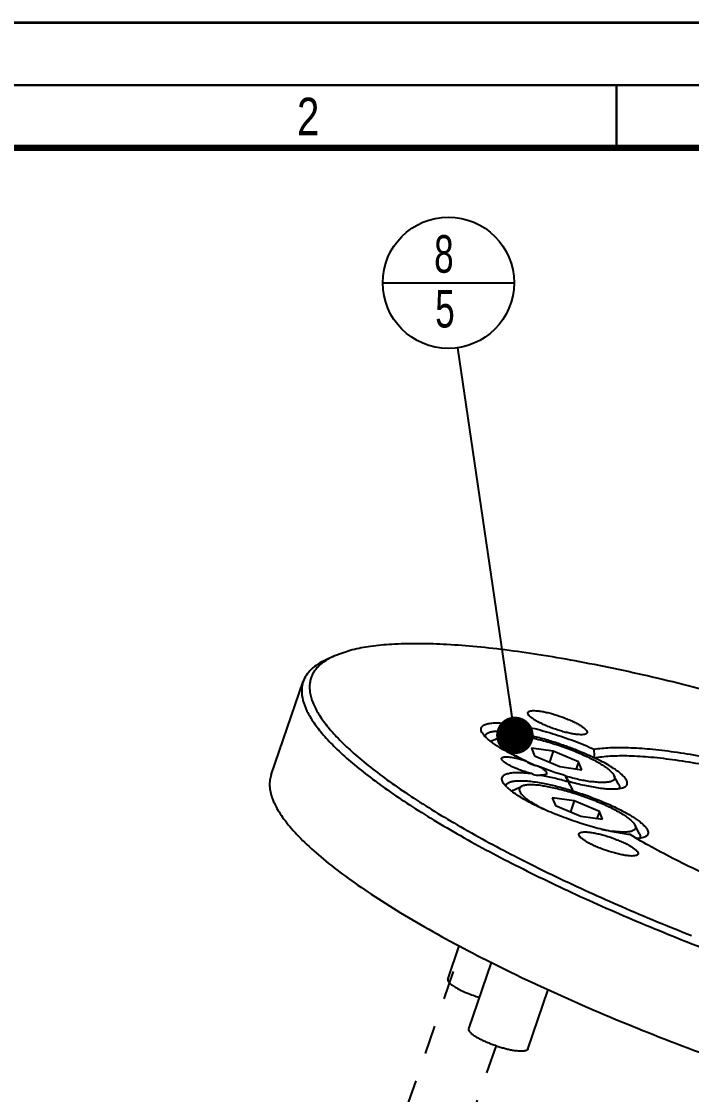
# Model space of a CAD drawing. Header units: millimetres. Extents: x 0 to 420, y 0 to 297.
# Drawn here: x 72.9 to 126.5, y 211.3 to 297.1 of the extents above; entities that cross this region are included whole.
import ezdxf

# ---------------------------------------------------------------- set-up
doc = ezdxf.new("R2010")
doc.units = ezdxf.units.MM
doc.header["$LTSCALE"] = 23.1
doc.linetypes.add('DASHED', pattern=[0.2, 0.1, -0.1])
doc.layers.get('0').update_dxf_attribs({"linetype": 'CONTINUOUS'})
doc.layers.add('3_ALL_AXES', color=7, linetype='CONTINUOUS')
doc.layers.add('AXIS', color=7, linetype='CONTINUOUS')
doc.styles.get("Standard").update_dxf_attribs({"font": 'txt', "width": 0.8})
doc.styles.add('TEXTSTYLE_4', font='txt', dxfattribs={"width": 0.7})
doc.dimstyles.get("Standard").update_dxf_attribs({"dimtxt": 3, "dimasz": 3, "dimexe": 2, "dimexo": 2, "dimtad": 1, "dimdsep": 46, "dimtxsty": 'STANDARD', "dimblk": '_FILLED', "dimblk1": '_FILLED', "dimblk2": '_FILLED', "dimcen": 0.09, "dimadec": 0, "dimazin": 0, "dimtol": 1, "dimtp": 0.01, "dimtm": 0.01, "dimtfac": 1, "dimtofl": 0, "dimtmove": 0, "dimatfit": 3, "dimldrblk": '_FILLED', "dimfxl": 1, "dimtolj": 1, "dimarcsym": 0})

# ---------------------------------------------------------------- blocks, each defined once
blk = doc.blocks.new('_FILLED')
at = {"color": 0, "linetype": 'BYBLOCK'}
blk.add_solid([(0, 0), (-1, 0.167), (-1, -0.167)], dxfattribs=at)
blk = doc.blocks.new('BOM BALLOON 40_BL14', base_point=(107.051, 276.198))
at = {"color": 2, "linetype": 'CONTINUOUS'}
blk.add_line((101.801, 276.198), (112.301, 276.198), dxfattribs=at)
blk.add_circle((107.051, 276.198), 5.25, dxfattribs=at)
at = {"color": 2, "linetype": 'CONTINUOUS', "style": 'TEXTSTYLE_4', "width": 0.7}
for s, p in [('8', (105.911, 277.003)), ('5', (105.997, 272.62))]:
    blk.add_text(s, height=3, dxfattribs=at).set_placement(p)

msp = doc.modelspace()

# ---------------------------------------------------------------- linework, layer by layer
at = {"color": 7, "linetype": 'CONTINUOUS'}
for p, q in [((99.359, 246.824), (97.885, 246.326)), ((97.886, 246.325), (97.275, 246.045)), ((110.533, 239.56), (111.267, 239.895)), ((113.688, 238.979), (113.948, 238.361)), ((115.441, 238.732), (113.688, 238.979)), ((115.441, 238.732), (115.138, 237.849)), ((117.455, 237.866), (115.441, 238.732)), ((113.948, 238.361), (115.961, 237.496)), ((117.455, 237.866), (117.265, 237.312)), ((117.715, 237.248), (117.455, 237.866)), ((115.961, 237.496), (117.715, 237.248)), ((116.619, 236.296), (116.598, 236.336)), ((116.682, 236.334), (116.658, 236.372)), ((116.693, 236.315), (116.682, 236.334)), ((120.667, 236.081), (120.295, 236.795)), ((112.204, 235.59), (112.937, 235.925)), ((115.358, 235.009), (115.618, 234.391)), ((117.111, 234.762), (115.358, 235.009)), ((115.618, 234.391), (117.632, 233.526)), ((117.111, 234.762), (116.808, 233.88)), ((119.125, 233.897), (117.111, 234.762)), ((117.632, 233.526), (119.385, 233.279)), ((119.125, 233.897), (118.935, 233.342)), ((119.385, 233.279), (119.125, 233.897)), ((122.338, 232.111), (121.965, 232.826)), ((107.003, 220.476), (107.922, 223.152)), ((108.673, 216.506), (110.496, 221.817)), ((113.402, 214.883), (115.039, 219.651))]:
    msp.add_line(p, q, dxfattribs=at)
at = {"color": 4, "linetype": 'DASHED'}
for p, q in [((99.212, 197.07), (108.129, 223.044)), ((110.859, 215.173), (97.979, 177.658))]:
    msp.add_line(p, q, dxfattribs=at)
at = {"color": 7, "linetype": 'CONTINUOUS'}
for points, const_width in [([(420, 297), (0, 297)], 0.199), ([(415, 292), (5, 292)], 0.199), ([(120.5, 287), (120.5, 292)], 0.199), ([(410, 287), (24, 287)], 0.499)]:
    msp.add_lwpolyline(points, dxfattribs=dict(at, const_width=const_width))
for centre, radius, start, end in [((110.278, 239.873), 0.3, 161.09666, 173.00942), ((66.3, 235.318), 52.526, 3.14212, 3.89595), ((120.96, 254.159), 17.958, 245.14645, 247.2064), ((178.12, 268.442), 69.395, 207.59603, 208.06619), ((111.946, 235.904), 0.298, 161.06589, 171.08192), ((192.714, 276.343), 85.99, 208.13656, 208.31893), ((120.459, 235.862), 0.269, 335.43203, 341.05335), ((122.129, 231.892), 0.269, 335.4915, 341.05359), ((171.726, 345.833), 129.866, 242.78094, 244.44182)]:
    msp.add_arc(centre, radius, start, end, dxfattribs=at)
for points, knots in [([(179.879, 218.175), (179.691, 218.537), (179.205, 219.283), (178.271, 220.384), (177.079, 221.547), (175.638, 222.766), (173.954, 224.034), (172.039, 225.342), (169.904, 226.682), (167.563, 228.046), (165.03, 229.423), (161.343, 231.307), (156.379, 233.622), (150.073, 236.26), (143.461, 238.745), (136.712, 241.012), (130.003, 243.002), (123.507, 244.665), (118.293, 245.767), (114.355, 246.443), (111.629, 246.831), (109.076, 247.112), (106.712, 247.284), (104.552, 247.345), (102.61, 247.295), (100.898, 247.136), (99.842, 246.944), (99.359, 246.824)], [0, 0, 0, 0, 0.013961, 0.030387, 0.049378, 0.070944, 0.095036, 0.121562, 0.150398, 0.181394, 0.214378, 0.24916, 0.323281, 0.401975, 0.483313, 0.565284, 0.64586, 0.723052, 0.794977, 0.828424, 0.859927, 0.889311, 0.91642, 0.941122, 0.963318, 0.982949, 1, 1, 1, 1]), ([(97.277, 246.046), (97.048, 245.942), (96.627, 245.718), (96.086, 245.305), (95.681, 244.835), (95.503, 244.48), (95.441, 244.299)], [0, 0, 0, 0, 0.289978, 0.547392, 0.780356, 1, 1, 1, 1]), ([(97.284, 246.003), (97.047, 245.854), (96.72, 245.603), (96.377, 245.199), (96.183, 244.884), (96.045, 244.548), (95.965, 244.194), (95.942, 243.82), (95.989, 243.282), (96.205, 242.557), (96.675, 241.66), (97.361, 240.707), (98.258, 239.701), (99.363, 238.644), (100.672, 237.542), (102.178, 236.401), (103.873, 235.227), (105.749, 234.025), (108.559, 232.346), (110.784, 231.141), (112.326, 230.347)], [0, 0, 0, 0, 0.034339, 0.04996, 0.064915, 0.079555, 0.094252, 0.109374, 0.125261, 0.16036, 0.201298, 0.249035, 0.304062, 0.36657, 0.436561, 0.513895, 0.598339, 0.689575, 0.78723, 1, 1, 1, 1]), ([(97.886, 246.325), (97.833, 246.301), (97.627, 246.203), (97.427, 246.093), (97.284, 246.003)], [0, 0, 0, 0, 0.260659, 1, 1, 1, 1]), ([(95.441, 244.299), (95.402, 244.186), (95.342, 243.949), (95.297, 243.441), (95.398, 242.745), (95.741, 241.877), (96.3, 240.953), (97.073, 239.974), (98.056, 238.942), (99.245, 237.863), (100.635, 236.74), (102.219, 235.58), (103.989, 234.389), (105.936, 233.174), (108.834, 231.481), (112.826, 229.361), (118.015, 226.883), (123.618, 224.46), (129.519, 222.141), (135.595, 219.977), (141.721, 218.011), (147.767, 216.284), (153.61, 214.833), (159.126, 213.686), (162.696, 213.11), (164.405, 212.885)], [0, 0, 0, 0, 0.004603, 0.009321, 0.019491, 0.031207, 0.044887, 0.060763, 0.078945, 0.099466, 0.12231, 0.14742, 0.174715, 0.204088, 0.235417, 0.30337, 0.377317, 0.455838, 0.537393, 0.620371, 0.703125, 0.784014, 0.861442, 0.933899, 1, 1, 1, 1]), ([(109.995, 239.97), (110.004, 239.996), (110.031, 240.048), (110.093, 240.115), (110.176, 240.174), (110.325, 240.244), (110.566, 240.304), (110.915, 240.339), (111.335, 240.339), (111.822, 240.304), (112.369, 240.235), (112.751, 240.169), (112.95, 240.131)], [0, 0, 0, 0, 0.026981, 0.055892, 0.088305, 0.125287, 0.215243, 0.328397, 0.464865, 0.623573, 0.802743, 1, 1, 1, 1]), ([(110.533, 239.56), (110.524, 239.555), (110.488, 239.538), (110.454, 239.518), (110.43, 239.5)], [0, 0, 0, 0, 0.265429, 1, 1, 1, 1]), ([(111.266, 239.895), (111.232, 239.879), (111.171, 239.845), (111.109, 239.785), (111.077, 239.732), (111.061, 239.691), (111.053, 239.647), (111.053, 239.583), (111.075, 239.495), (111.129, 239.387), (111.213, 239.27), (111.325, 239.147), (111.465, 239.017), (111.632, 238.881), (111.826, 238.74), (112.129, 238.539), (112.565, 238.284), (112.936, 238.093), (113.135, 237.997)], [0, 0, 0, 0, 0.036726, 0.068062, 0.082528, 0.096698, 0.11102, 0.125921, 0.158842, 0.197775, 0.243949, 0.297961, 0.360012, 0.430069, 0.507924, 0.593262, 0.784613, 1, 1, 1, 1]), ([(112.916, 239.931), (112.735, 239.956), (112.473, 239.986), (112.136, 240.005), (111.915, 240.006), (111.718, 239.997), (111.544, 239.976), (111.395, 239.944), (111.306, 239.913), (111.266, 239.895)], [0, 0, 0, 0, 0.328759, 0.474622, 0.607201, 0.726079, 0.831048, 0.922168, 1, 1, 1, 1]), ([(112.916, 239.931), (113.084, 239.907), (113.432, 239.849), (113.968, 239.738), (114.532, 239.6), (115.117, 239.438), (115.71, 239.254), (116.304, 239.052), (116.888, 238.834), (117.453, 238.605), (117.988, 238.367), (118.486, 238.126), (118.938, 237.885), (119.337, 237.648), (119.63, 237.451), (119.832, 237.297), (119.96, 237.189), (120.071, 237.085), (120.164, 236.986), (120.239, 236.891), (120.279, 236.827), (120.295, 236.795)], [0, 0, 0, 0, 0.06232, 0.129867, 0.201588, 0.276393, 0.353107, 0.430523, 0.507423, 0.582596, 0.654867, 0.723114, 0.786299, 0.843492, 0.893904, 0.916374, 0.936942, 0.955575, 0.972267, 0.987049, 1, 1, 1, 1]), ([(112.95, 240.131), (113.282, 240.068), (113.968, 239.915), (114.645, 239.73), (114.994, 239.627)], [0, 0, 0, 0, 0.481922, 1, 1, 1, 1]), ([(114.994, 239.627), (115.323, 239.53), (115.977, 239.322), (116.94, 238.977), (117.865, 238.604), (118.46, 238.335), (118.746, 238.197)], [0, 0, 0, 0, 0.255778, 0.5125, 0.762926, 1, 1, 1, 1]), ([(118.704, 238.887), (119.12, 238.953), (120.038, 239.033), (121.532, 239.03), (123.244, 238.913), (125.15, 238.683), (127.227, 238.343), (130.268, 237.732), (132.594, 237.145), (134.174, 236.705)], [0, 0, 0, 0, 0.080401, 0.175661, 0.285119, 0.407735, 0.542177, 0.686879, 1, 1, 1, 1]), ([(118.746, 238.197), (118.941, 238.234), (119.356, 238.295), (120.275, 238.373), (121.583, 238.383), (123.326, 238.271), (125.281, 238.037), (127.42, 237.684), (129.713, 237.217), (132.126, 236.641), (133.764, 236.199), (134.598, 235.961)], [0, 0, 0, 0, 0.036995, 0.077964, 0.171626, 0.280337, 0.40299, 0.538113, 0.683957, 0.838647, 1, 1, 1, 1]), ([(121.344, 236.073), (121.354, 236.102), (121.365, 236.164), (121.354, 236.264), (121.316, 236.37), (121.227, 236.532), (121.044, 236.747), (120.747, 237.012), (120.36, 237.296), (119.89, 237.594), (119.345, 237.9), (118.953, 238.097), (118.746, 238.197)], [0, 0, 0, 0, 0.025744, 0.053618, 0.085285, 0.121838, 0.2118, 0.325759, 0.46341, 0.62325, 0.803127, 1, 1, 1, 1]), ([(111.665, 236), (111.674, 236.026), (111.701, 236.078), (111.763, 236.146), (111.846, 236.204), (111.995, 236.274), (112.237, 236.335), (112.585, 236.369), (113.005, 236.37), (113.493, 236.335), (114.039, 236.265), (114.421, 236.2), (114.62, 236.161)], [0, 0, 0, 0, 0.026981, 0.055892, 0.088305, 0.125286, 0.215241, 0.328394, 0.464863, 0.623572, 0.802742, 1, 1, 1, 1]), ([(114.62, 236.161), (114.952, 236.098), (115.638, 235.946), (116.315, 235.761), (116.664, 235.658)], [0, 0, 0, 0, 0.48192, 1, 1, 1, 1]), ([(116.598, 236.336), (116.578, 236.374), (116.505, 236.52), (116.446, 236.672), (116.412, 236.787)], [0, 0, 0, 0, 0.265325, 1, 1, 1, 1]), ([(116.658, 236.372), (116.617, 236.44), (116.534, 236.578), (116.453, 236.717), (116.413, 236.787)], [0, 0, 0, 0, 0.495559, 1, 1, 1, 1]), ([(116.434, 236.75), (116.616, 236.698), (116.975, 236.601), (117.503, 236.475), (118.004, 236.372), (118.329, 236.319), (118.487, 236.296)], [0, 0, 0, 0, 0.270325, 0.52939, 0.773749, 1, 1, 1, 1]), ([(116.693, 236.316), (117.106, 236.2), (117.892, 236.002), (118.856, 235.82), (119.551, 235.736), (119.999, 235.705), (120.39, 235.703), (120.631, 235.724), (120.74, 235.741)], [0, 0, 0, 0, 0.312879, 0.591908, 0.714569, 0.824103, 0.919469, 1, 1, 1, 1]), ([(116.762, 236.072), (116.755, 236.093), (116.728, 236.173), (116.706, 236.254), (116.693, 236.316)], [0, 0, 0, 0, 0.258139, 1, 1, 1, 1]), ([(120.295, 236.795), (120.31, 236.767), (120.334, 236.712), (120.352, 236.628), (120.347, 236.549), (120.32, 236.478), (120.27, 236.416), (120.199, 236.363), (120.109, 236.318), (119.999, 236.282), (119.87, 236.254), (119.722, 236.234), (119.556, 236.223), (119.301, 236.22), (118.941, 236.239), (118.645, 236.274), (118.487, 236.296)], [0, 0, 0, 0, 0.043043, 0.080545, 0.114381, 0.14713, 0.181638, 0.220331, 0.264905, 0.316384, 0.375335, 0.442027, 0.516507, 0.598706, 0.785482, 1, 1, 1, 1]), ([(120.667, 236.081), (120.682, 236.053), (120.705, 236), (120.727, 235.92), (120.73, 235.844), (120.721, 235.796), (120.713, 235.774)], [0, 0, 0, 0, 0.289894, 0.547314, 0.780307, 1, 1, 1, 1]), ([(120.74, 235.741), (120.818, 235.753), (120.958, 235.782), (121.142, 235.853), (121.276, 235.947), (121.33, 236.031), (121.344, 236.073)], [0, 0, 0, 0, 0.328134, 0.596271, 0.813699, 1, 1, 1, 1]), ([(112.204, 235.59), (112.195, 235.586), (112.164, 235.571), (112.133, 235.553), (112.112, 235.539)], [0, 0, 0, 0, 0.263451, 1, 1, 1, 1]), ([(112.937, 235.925), (112.903, 235.91), (112.843, 235.876), (112.782, 235.819), (112.749, 235.767), (112.733, 235.727), (112.724, 235.684), (112.722, 235.623), (112.74, 235.538), (112.79, 235.433), (112.868, 235.32), (112.973, 235.201), (113.104, 235.075), (113.262, 234.943), (113.445, 234.807), (113.733, 234.611), (114.148, 234.363), (114.503, 234.177), (114.692, 234.082)], [0, 0, 0, 0, 0.037487, 0.06956, 0.084352, 0.0988, 0.113339, 0.12839, 0.161408, 0.200221, 0.246121, 0.299764, 0.361393, 0.431018, 0.508463, 0.59345, 0.784397, 1, 1, 1, 1]), ([(114.586, 235.961), (114.405, 235.987), (114.143, 236.017), (113.806, 236.035), (113.586, 236.037), (113.388, 236.027), (113.214, 236.006), (113.065, 235.974), (112.976, 235.943), (112.937, 235.925)], [0, 0, 0, 0, 0.328759, 0.474622, 0.607201, 0.726079, 0.831048, 0.922168, 1, 1, 1, 1]), ([(114.586, 235.961), (114.754, 235.938), (115.102, 235.88), (115.638, 235.768), (116.203, 235.63), (116.787, 235.468), (117.381, 235.284), (117.974, 235.082), (118.558, 234.864), (119.123, 234.635), (119.658, 234.398), (120.156, 234.157), (120.608, 233.916), (121.007, 233.679), (121.301, 233.481), (121.502, 233.327), (121.631, 233.219), (121.741, 233.116), (121.834, 233.016), (121.909, 232.921), (121.949, 232.857), (121.965, 232.826)], [0, 0, 0, 0, 0.06232, 0.129867, 0.201588, 0.276393, 0.353107, 0.430523, 0.507423, 0.582596, 0.654867, 0.723114, 0.786299, 0.843492, 0.893904, 0.916374, 0.936942, 0.955575, 0.972267, 0.987049, 1, 1, 1, 1]), ([(116.664, 235.658), (116.723, 235.64), (116.839, 235.604), (116.956, 235.57), (117.015, 235.551)], [0, 0, 0, 0, 0.498726, 1, 1, 1, 1]), ([(117.015, 235.551), (117.42, 235.425), (118.22, 235.156), (119.372, 234.707), (120.434, 234.231), (121.234, 233.815), (121.791, 233.481), (122.141, 233.247), (122.437, 233.023), (122.677, 232.811), (122.857, 232.613), (122.978, 232.429), (123.038, 232.259), (123.03, 232.149), (123.015, 232.104)], [0, 0, 0, 0, 0.178396, 0.353895, 0.519005, 0.666758, 0.732229, 0.791233, 0.843283, 0.888036, 0.925398, 0.955635, 0.979741, 1, 1, 1, 1]), ([(121.965, 232.826), (121.98, 232.797), (122.004, 232.742), (122.022, 232.658), (122.017, 232.58), (121.99, 232.508), (121.94, 232.446), (121.869, 232.393), (121.779, 232.348), (121.669, 232.312), (121.54, 232.284), (121.393, 232.265), (121.227, 232.254), (120.971, 232.25), (120.611, 232.27), (120.315, 232.304), (120.157, 232.327)], [0, 0, 0, 0, 0.043043, 0.080545, 0.114381, 0.14713, 0.181638, 0.220331, 0.264905, 0.316384, 0.375335, 0.442027, 0.516507, 0.598706, 0.785482, 1, 1, 1, 1]), ([(119.259, 232.489), (119.413, 232.456), (119.711, 232.396), (120.012, 232.347), (120.157, 232.327)], [0, 0, 0, 0, 0.518183, 1, 1, 1, 1]), ([(139.342, 224.42), (137.667, 224.941), (134.378, 226.058), (130.389, 227.64), (127.366, 228.989), (125.276, 229.998), (123.355, 231.009), (122.148, 231.706), (121.579, 232.054)], [0, 0, 0, 0, 0.271682, 0.537472, 0.664028, 0.784239, 0.896688, 1, 1, 1, 1]), ([(122.412, 231.772), (122.39, 231.768), (122.295, 231.755), (122.199, 231.746), (122.126, 231.742)], [0, 0, 0, 0, 0.234435, 1, 1, 1, 1]), ([(122.338, 232.111), (122.352, 232.084), (122.376, 232.03), (122.397, 231.95), (122.401, 231.874), (122.391, 231.827), (122.383, 231.805)], [0, 0, 0, 0, 0.289894, 0.547314, 0.780307, 1, 1, 1, 1]), ([(123.015, 232.104), (123, 232.061), (122.946, 231.977), (122.812, 231.883), (122.63, 231.813), (122.49, 231.784), (122.412, 231.772)], [0, 0, 0, 0, 0.186449, 0.403979, 0.67206, 1, 1, 1, 1]), ([(115.698, 228.674), (117.426, 227.847), (121, 226.222), (124.627, 224.722), (126.496, 223.983)], [0, 0, 0, 0, 0.488046, 1, 1, 1, 1]), ([(107.003, 220.476), (107, 220.466), (106.995, 220.446), (106.996, 220.414), (107.004, 220.38), (107.025, 220.329), (107.07, 220.261), (107.147, 220.178), (107.249, 220.088), (107.374, 219.994), (107.523, 219.896), (107.692, 219.794), (107.881, 219.692), (108.163, 219.551), (108.546, 219.38), (109.032, 219.193), (109.368, 219.08), (109.539, 219.028)], [0, 0, 0, 0, 0.009895, 0.020324, 0.031742, 0.044486, 0.074764, 0.112208, 0.15709, 0.209287, 0.268455, 0.334081, 0.405537, 0.482095, 0.647225, 0.822406, 1, 1, 1, 1]), ([(108.673, 216.506), (108.669, 216.493), (108.664, 216.465), (108.67, 216.421), (108.689, 216.373), (108.719, 216.322), (108.761, 216.269), (108.815, 216.212), (108.879, 216.153), (108.985, 216.067), (109.144, 215.956), (109.364, 215.823), (109.619, 215.686), (109.902, 215.55), (110.208, 215.417), (110.531, 215.288), (110.865, 215.168), (111.201, 215.059), (111.535, 214.962), (111.858, 214.88), (112.164, 214.814), (112.363, 214.781), (112.459, 214.767)], [0, 0, 0, 0, 0.009291, 0.019445, 0.031118, 0.044726, 0.060502, 0.078554, 0.098923, 0.121591, 0.173584, 0.233838, 0.301345, 0.374882, 0.453066, 0.534401, 0.617312, 0.700191, 0.781428, 0.859445, 0.932775, 1, 1, 1, 1]), ([(113.402, 214.883), (113.399, 214.873), (113.39, 214.855), (113.37, 214.83), (113.343, 214.808), (113.296, 214.781), (113.22, 214.755), (113.109, 214.736), (112.976, 214.728), (112.821, 214.73), (112.646, 214.743), (112.523, 214.758), (112.459, 214.767)], [0, 0, 0, 0, 0.02977, 0.061119, 0.095401, 0.133622, 0.224298, 0.336347, 0.470558, 0.626659, 0.803722, 1, 1, 1, 1])]:
    msp.add_open_spline(points, degree=3, knots=knots, dxfattribs=at)
at = {"layer": '3_ALL_AXES', "color": 7, "linetype": 'CONTINUOUS'}
for centre, radius, start, end in [((124.83, 264.706), 29.16, 248.48181, 253.22085), ((114.057, 238.244), 3.337, 226.43183, 227.42408)]:
    msp.add_arc(centre, radius, start, end, dxfattribs=at)
for points, knots in [([(109.734, 240.232), (109.714, 240.27), (109.681, 240.345), (109.658, 240.459), (109.666, 240.565), (109.706, 240.661), (109.776, 240.744), (109.875, 240.814), (110.002, 240.873), (110.221, 240.94), (110.564, 240.988), (111.048, 240.998), (111.622, 240.961), (112.276, 240.878), (112.996, 240.751), (114.057, 240.519), (115.442, 240.136), (117.095, 239.571), (118.18, 239.125), (118.704, 238.887)], [0, 0, 0, 0, 0.013197, 0.024665, 0.035016, 0.045085, 0.055782, 0.067862, 0.081837, 0.098017, 0.137506, 0.186752, 0.245366, 0.312563, 0.387278, 0.46824, 0.643108, 0.824707, 1, 1, 1, 1]), ([(109.951, 239.934), (109.906, 239.983), (109.827, 240.077), (109.76, 240.181), (109.734, 240.232)], [0, 0, 0, 0, 0.538977, 1, 1, 1, 1]), ([(110.121, 239.763), (110.106, 239.777), (110.047, 239.832), (109.991, 239.89), (109.951, 239.934)], [0, 0, 0, 0, 0.262974, 1, 1, 1, 1]), ([(113.284, 237.931), (112.943, 238.079), (112.302, 238.376), (111.425, 238.841), (110.793, 239.234), (110.377, 239.541), (110.201, 239.69), (110.121, 239.763)], [0, 0, 0, 0, 0.304038, 0.577508, 0.811628, 0.91185, 1, 1, 1, 1]), ([(113.702, 236.938), (113.555, 236.973), (113.259, 237.054), (112.823, 237.2), (112.403, 237.365), (112.077, 237.516), (111.846, 237.641), (111.697, 237.729), (111.57, 237.815), (111.467, 237.896), (111.387, 237.972), (111.333, 238.041), (111.304, 238.106), (111.305, 238.148), (111.311, 238.165)], [0, 0, 0, 0, 0.162813, 0.332115, 0.498053, 0.651054, 0.719952, 0.782502, 0.83789, 0.885513, 0.925, 0.956412, 0.980584, 1, 1, 1, 1]), ([(111.311, 238.165), (111.315, 238.176), (111.328, 238.198), (111.359, 238.224), (111.401, 238.246), (111.433, 238.256), (111.451, 238.26)], [0, 0, 0, 0, 0.199161, 0.422464, 0.686378, 1, 1, 1, 1]), ([(111.451, 238.26), (111.495, 238.271), (111.596, 238.283), (111.765, 238.282), (111.968, 238.263), (112.291, 238.213), (112.736, 238.108), (113.097, 237.996), (113.284, 237.931)], [0, 0, 0, 0, 0.071133, 0.161843, 0.270876, 0.396209, 0.684307, 1, 1, 1, 1]), ([(113.284, 237.931), (113.414, 237.834), (113.683, 237.675), (113.987, 237.593), (114.134, 237.578)], [0, 0, 0, 0, 0.521947, 1, 1, 1, 1]), ([(111.404, 236.262), (111.385, 236.299), (111.353, 236.371), (111.33, 236.48), (111.334, 236.582), (111.38, 236.711), (111.49, 236.814), (111.633, 236.888), (111.832, 236.957), (112.146, 237.01), (112.59, 237.03), (113.12, 237.006), (113.5, 236.965), (113.702, 236.938)], [0, 0, 0, 0, 0.04382, 0.082092, 0.116622, 0.149901, 0.22295, 0.267458, 0.31875, 0.443642, 0.599565, 0.785848, 1, 1, 1, 1]), ([(114.455, 236.817), (114.397, 236.796), (114.274, 236.768), (114.009, 236.778), (113.818, 236.863), (113.702, 236.938)], [0, 0, 0, 0, 0.232799, 0.474563, 1, 1, 1, 1]), ([(114.134, 237.578), (114.196, 237.548), (114.313, 237.487), (114.476, 237.394), (114.616, 237.303), (114.73, 237.217), (114.818, 237.136), (114.878, 237.062), (114.911, 236.994), (114.911, 236.949), (114.905, 236.931)], [0, 0, 0, 0, 0.197111, 0.377046, 0.536611, 0.673812, 0.78742, 0.877414, 0.945885, 1, 1, 1, 1]), ([(114.905, 236.931), (114.901, 236.92), (114.888, 236.898), (114.857, 236.872), (114.815, 236.85), (114.783, 236.84), (114.765, 236.836)], [0, 0, 0, 0, 0.199228, 0.4226, 0.686488, 1, 1, 1, 1]), ([(111.757, 235.826), (111.682, 235.897), (111.552, 236.033), (111.443, 236.187), (111.404, 236.262)], [0, 0, 0, 0, 0.553102, 1, 1, 1, 1]), ([(114.765, 236.836), (114.721, 236.825), (114.617, 236.813), (114.513, 236.814), (114.455, 236.817)], [0, 0, 0, 0, 0.438835, 1, 1, 1, 1]), ([(114.455, 236.817), (114.806, 236.752), (115.532, 236.594), (116.249, 236.403), (116.619, 236.296)], [0, 0, 0, 0, 0.48106, 1, 1, 1, 1]), ([(121.579, 232.054), (121.175, 232.098), (120.312, 232.238), (118.97, 232.552), (117.545, 232.971), (116.116, 233.473), (114.763, 234.03), (113.726, 234.53), (112.994, 234.938), (112.529, 235.225), (112.133, 235.503), (111.901, 235.693), (111.799, 235.787)], [0, 0, 0, 0, 0.115211, 0.247761, 0.390743, 0.53653, 0.677324, 0.805651, 0.863035, 0.914923, 0.960723, 1, 1, 1, 1])]:
    msp.add_open_spline(points, degree=3, knots=knots, dxfattribs=at)
at = {"layer": 'AXIS', "color": 7, "linetype": 'CONTINUOUS'}
msp.add_line((92.875, 236.826), (95.44, 244.298), dxfattribs=at)
for points, knots in [([(117.954, 240.072), (117.889, 240.056), (117.737, 240.04), (117.48, 240.047), (117.171, 240.081), (116.82, 240.144), (116.436, 240.232), (115.891, 240.383), (115.347, 240.568), (114.822, 240.782), (114.46, 240.948), (114.139, 241.114), (113.903, 241.256), (113.742, 241.367), (113.643, 241.443), (113.56, 241.518), (113.459, 241.623), (113.383, 241.744), (113.409, 241.821)], [0, 0, 0, 0, 0.039295, 0.090387, 0.152319, 0.223595, 0.302246, 0.386026, 0.559107, 0.64337, 0.722801, 0.795126, 0.858352, 0.886033, 0.910887, 0.932805, 0.951742, 1, 1, 1, 1]), ([(113.409, 241.821), (113.414, 241.835), (113.431, 241.864), (113.472, 241.899), (113.528, 241.927), (113.57, 241.94), (113.594, 241.946)], [0, 0, 0, 0, 0.199178, 0.422503, 0.686412, 1, 1, 1, 1]), ([(113.594, 241.946), (113.658, 241.962), (113.811, 241.978), (114.067, 241.971), (114.376, 241.936), (114.728, 241.874), (115.111, 241.786), (115.656, 241.635), (116.2, 241.45), (116.726, 241.236), (117.087, 241.07), (117.409, 240.903), (117.645, 240.762), (117.805, 240.651), (117.904, 240.574), (117.988, 240.5), (118.089, 240.395), (118.165, 240.274), (118.138, 240.197)], [0, 0, 0, 0, 0.039295, 0.090387, 0.152319, 0.223595, 0.302246, 0.386026, 0.559107, 0.64337, 0.722801, 0.795126, 0.858352, 0.886033, 0.910887, 0.932805, 0.951742, 1, 1, 1, 1]), ([(118.138, 240.197), (118.133, 240.182), (118.116, 240.153), (118.075, 240.119), (118.02, 240.091), (117.977, 240.078), (117.954, 240.072)], [0, 0, 0, 0, 0.199178, 0.422503, 0.686412, 1, 1, 1, 1]), ([(92.875, 236.826), (92.828, 236.688), (92.759, 236.396), (92.743, 235.934), (92.811, 235.448), (92.962, 234.938), (93.195, 234.405), (93.509, 233.85), (93.903, 233.273), (94.562, 232.441), (95.594, 231.359), (97.088, 230.038), (98.876, 228.657), (100.943, 227.225), (103.274, 225.753), (105.853, 224.254), (108.659, 222.738), (112.766, 220.664), (118.305, 218.128), (125.335, 215.266), (132.672, 212.609), (140.092, 210.24), (147.366, 208.231), (153.25, 206.877), (157.715, 206.032), (160.814, 205.537), (163.718, 205.17), (166.404, 204.932), (168.851, 204.827), (171.042, 204.853), (172.961, 205.011), (174.139, 205.218), (174.674, 205.351)], [0, 0, 0, 0, 0.004812, 0.0098, 0.015122, 0.020905, 0.027248, 0.034219, 0.041867, 0.050225, 0.069133, 0.091009, 0.115813, 0.143443, 0.173749, 0.206545, 0.241617, 0.278725, 0.357984, 0.442058, 0.528501, 0.61478, 0.698369, 0.776839, 0.813447, 0.847956, 0.880131, 0.909765, 0.93668, 0.960739, 0.981851, 1, 1, 1, 1]), ([(122.036, 230.37), (121.971, 230.354), (121.819, 230.338), (121.562, 230.344), (121.254, 230.379), (120.902, 230.441), (120.518, 230.53), (119.974, 230.68), (119.429, 230.866), (118.904, 231.08), (118.542, 231.245), (118.221, 231.412), (117.985, 231.553), (117.824, 231.665), (117.725, 231.741), (117.642, 231.815), (117.541, 231.92), (117.465, 232.042), (117.491, 232.118)], [0, 0, 0, 0, 0.039295, 0.090387, 0.152319, 0.223595, 0.302246, 0.386026, 0.559107, 0.64337, 0.722801, 0.795126, 0.858352, 0.886033, 0.910887, 0.932805, 0.951742, 1, 1, 1, 1]), ([(117.491, 232.118), (117.496, 232.133), (117.513, 232.162), (117.554, 232.196), (117.61, 232.224), (117.653, 232.238), (117.676, 232.243)], [0, 0, 0, 0, 0.199178, 0.422503, 0.686412, 1, 1, 1, 1]), ([(117.676, 232.243), (117.74, 232.259), (117.893, 232.275), (118.149, 232.269), (118.458, 232.234), (118.81, 232.172), (119.193, 232.083), (119.738, 231.933), (120.283, 231.747), (120.808, 231.533), (121.17, 231.368), (121.491, 231.201), (121.727, 231.059), (121.887, 230.948), (121.986, 230.872), (122.07, 230.798), (122.171, 230.693), (122.247, 230.571), (122.22, 230.495)], [0, 0, 0, 0, 0.039295, 0.090387, 0.152319, 0.223595, 0.302246, 0.386026, 0.559107, 0.64337, 0.722801, 0.795126, 0.858352, 0.886033, 0.910887, 0.932805, 0.951742, 1, 1, 1, 1]), ([(122.22, 230.495), (122.215, 230.48), (122.198, 230.451), (122.158, 230.416), (122.102, 230.389), (122.059, 230.375), (122.036, 230.37)], [0, 0, 0, 0, 0.199178, 0.422503, 0.686412, 1, 1, 1, 1])]:
    msp.add_open_spline(points, degree=3, knots=knots, dxfattribs=at)

# ---------------------------------------------------------------- block references
at = {"color": 2, "linetype": 'CONTINUOUS'}
msp.add_blockref('BOM BALLOON 40_BL14', (107.051, 276.198), dxfattribs=at)

# ---------------------------------------------------------------- texts
at = {"color": 7, "linetype": 'CONTINUOUS', "insert": (94.946, 291), "char_height": 3, "width": 2.4, "attachment_point": 1, "line_spacing_factor": 0.9}
msp.add_mtext('2', dxfattribs=at)

# ---------------------------------------------------------------- leaders
at = {"color": 2, "linetype": 'CONTINUOUS'}
msp.add_leader([(112.368, 239.991), (107.813, 271.004)], dimstyle='STANDARD', override={"dimtad": 0, "dimldrblk": 'DOT'}, dxfattribs=at)

doc.saveas('drawing.dxf')
